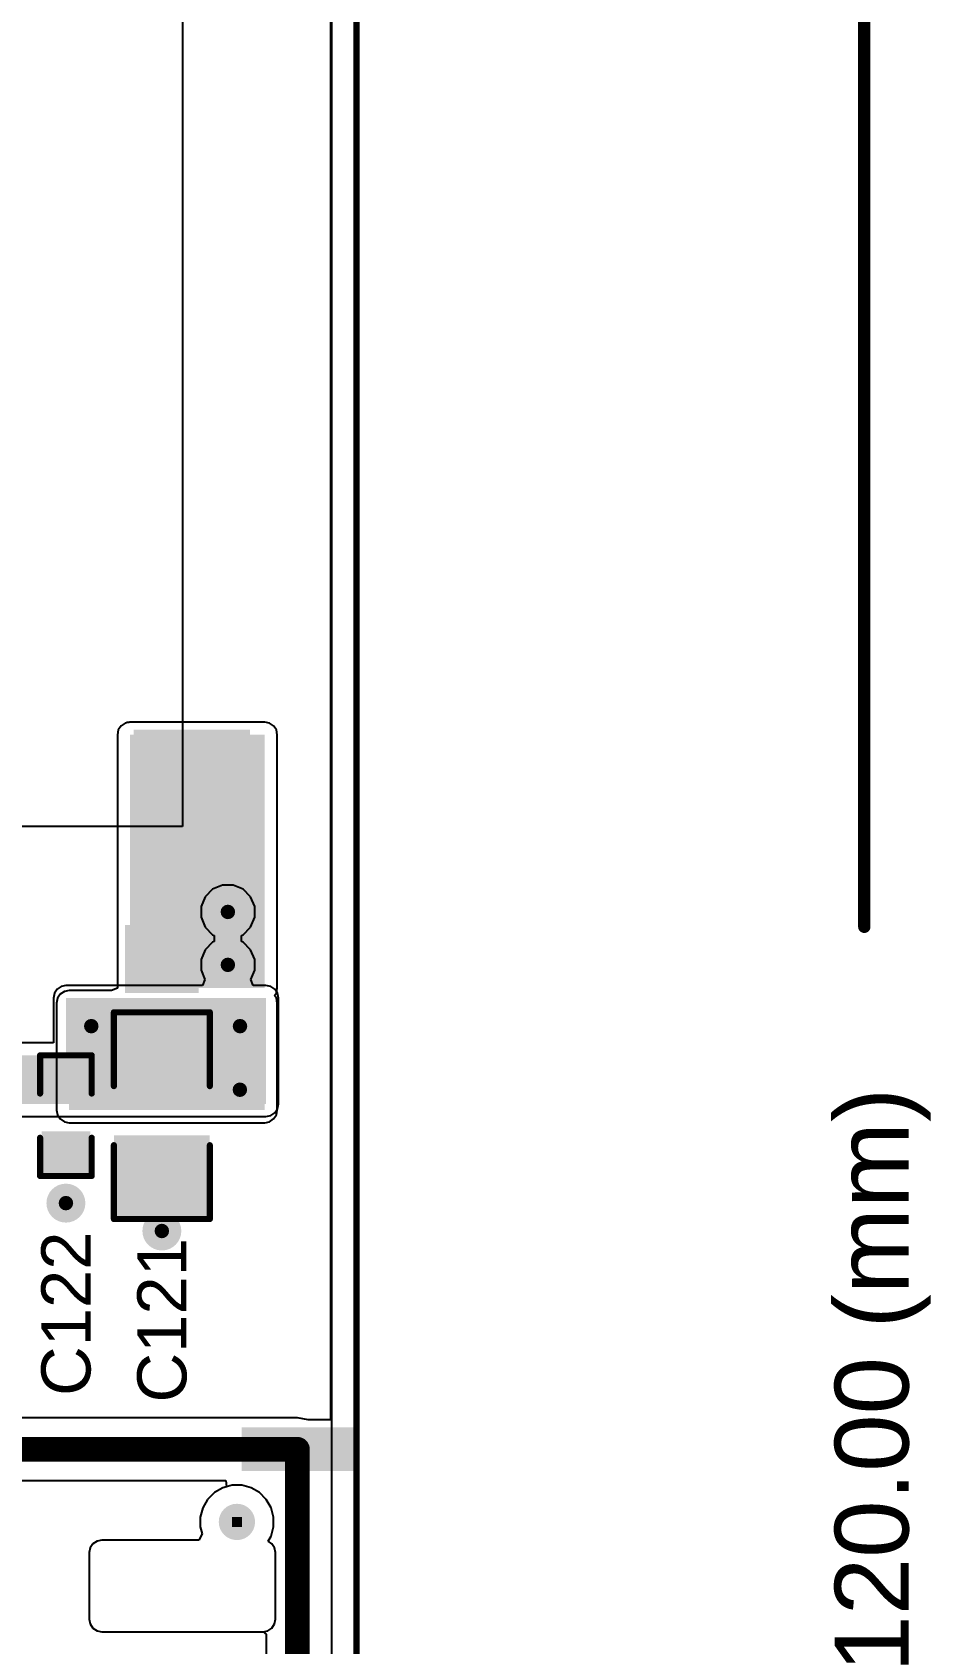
# Model space of a CAD drawing. Header units: millimetres. Extents: x 0 to 172, y 0 to 138.
# Drawn here: x 153.3 to 171.86, y 52.7 to 85.95 of the extents above; entities that cross this region are included whole.
import ezdxf

# ---------------------------------------------------------------- set-up
doc = ezdxf.new("R2010")
doc.units = ezdxf.units.MM
for name, color, linetype in [('BottomLayer', 5, 'Continuous'), ('BottomPaste', 16, 'Continuous'), ('BottomSolder', 6, 'Continuous'), ('Mechanical1', 6, 'Continuous'), ('Mechanical2', 216, 'Continuous'), ('PadHoleLayer', 156, 'Continuous'), ('TopLayer', 1, 'Continuous'), ('TopOverlay', 2, 'Continuous'), ('TopPaste', 8, 'Continuous'), ('TopSolder', 216, 'Continuous'), ('ViaHoleLayer', 16, 'Continuous')]:
    doc.layers.add(name, color=color, linetype=linetype)
doc.styles.add('Arial', font='', dxfattribs={"height": 0.2})
doc.styles.get('Arial').set_extended_font_data('Arial')

# ---------------------------------------------------------------- blocks, each defined once
blk = doc.blocks.new('CAP_2917_B_3')
at = {"layer": 'BottomLayer'}
for points in [[(-4.25, 1.6), (-2.05, 1.6), (-2.05, -1.6), (-4.25, -1.6)], [(2.05, 1.6), (4.25, 1.6), (4.25, -1.6), (2.05, -1.6)]]:
    blk.add_hatch(color=5, dxfattribs=at).paths.add_polyline_path(points)
at = {"layer": 'BottomPaste'}
for points in [[(-4.25, 1.6), (-2.05, 1.6), (-2.05, -1.6), (-4.25, -1.6)], [(2.05, 1.6), (4.25, 1.6), (4.25, -1.6), (2.05, -1.6)]]:
    blk.add_hatch(color=16, dxfattribs=at).paths.add_polyline_path(points)
at = {"layer": 'BottomSolder'}
for points in [[(-4.352, 1.702), (-1.948, 1.702), (-1.948, -1.702), (-4.352, -1.702)], [(1.948, 1.702), (4.352, 1.702), (4.352, -1.702), (1.948, -1.702)]]:
    blk.add_hatch(color=6, dxfattribs=at).paths.add_polyline_path(points)
blk = doc.blocks.new('I___0805_B_235')
at = {"layer": 'BottomLayer'}
for points in [[(-1.6, 0.66), (-0.4, 0.66), (-0.4, -0.66), (-1.6, -0.66)], [(0.4, 0.66), (1.6, 0.66), (1.6, -0.66), (0.4, -0.66)]]:
    blk.add_hatch(color=5, dxfattribs=at).paths.add_polyline_path(points)
at = {"layer": 'BottomPaste'}
for points in [[(-1.6, 0.66), (-0.4, 0.66), (-0.4, -0.66), (-1.6, -0.66)], [(0.4, 0.66), (1.6, 0.66), (1.6, -0.66), (0.4, -0.66)]]:
    blk.add_hatch(color=16, dxfattribs=at).paths.add_polyline_path(points)
at = {"layer": 'BottomSolder'}
for points in [[(-1.702, 0.762), (-0.298, 0.762), (-0.298, -0.762), (-1.702, -0.762)], [(0.298, 0.762), (1.702, 0.762), (1.702, -0.762), (0.298, -0.762)]]:
    blk.add_hatch(color=6, dxfattribs=at).paths.add_polyline_path(points)
blk = doc.blocks.new('XKNANO_113_B_263')
at = {"layer": 'BottomLayer'}
for points in [[(-6.85, 7.79), (-6.15, 7.79), (-6.15, 5.69), (-6.85, 5.69)], [(6.15, 7.79), (6.85, 7.79), (6.85, 5.69), (6.15, 5.69)], [(-6.85, -4.21), (-6.15, -4.21), (-6.15, -6.31), (-6.85, -6.31)], [(6.15, -4.21), (6.85, -4.21), (6.85, -6.31), (6.15, -6.31)], [(-5.23, -6.17), (-4.43, -6.17), (-4.43, -7.31), (-5.23, -7.31)], [(-3.96, -6.17), (-3.16, -6.17), (-3.16, -7.31), (-3.96, -7.31)], [(-2.69, -6.17), (-1.89, -6.17), (-1.89, -7.31), (-2.69, -7.31)], [(-1.42, -6.17), (-0.62, -6.17), (-0.62, -7.31), (-1.42, -7.31)], [(-0.15, -6.17), (0.65, -6.17), (0.65, -7.31), (-0.15, -7.31)], [(1.12, -6.17), (1.92, -6.17), (1.92, -7.31), (1.12, -7.31)], [(2.07, -6.17), (2.87, -6.17), (2.87, -7.31), (2.07, -7.31)]]:
    blk.add_hatch(color=5, dxfattribs=at).paths.add_polyline_path(points)
at = {"layer": 'BottomPaste'}
for points in [[(-6.85, 7.79), (-6.15, 7.79), (-6.15, 5.69), (-6.85, 5.69)], [(6.15, 7.79), (6.85, 7.79), (6.85, 5.69), (6.15, 5.69)], [(-6.85, -4.21), (-6.15, -4.21), (-6.15, -6.31), (-6.85, -6.31)], [(6.15, -4.21), (6.85, -4.21), (6.85, -6.31), (6.15, -6.31)], [(-5.23, -6.17), (-4.43, -6.17), (-4.43, -7.31), (-5.23, -7.31)], [(-3.96, -6.17), (-3.16, -6.17), (-3.16, -7.31), (-3.96, -7.31)], [(-2.69, -6.17), (-1.89, -6.17), (-1.89, -7.31), (-2.69, -7.31)], [(-1.42, -6.17), (-0.62, -6.17), (-0.62, -7.31), (-1.42, -7.31)], [(-0.15, -6.17), (0.65, -6.17), (0.65, -7.31), (-0.15, -7.31)], [(1.12, -6.17), (1.92, -6.17), (1.92, -7.31), (1.12, -7.31)], [(2.07, -6.17), (2.87, -6.17), (2.87, -7.31), (2.07, -7.31)]]:
    blk.add_hatch(color=16, dxfattribs=at).paths.add_polyline_path(points)
at = {"layer": 'BottomSolder'}
for points in [[(-6.952, 7.892), (-6.048, 7.892), (-6.048, 5.588), (-6.952, 5.588)], [(6.048, 7.892), (6.952, 7.892), (6.952, 5.588), (6.048, 5.588)], [(-5.102, 5.592), (-4.898, 5.592), (-4.898, 5.388), (-5.102, 5.388)], [(3.398, 5.592), (3.602, 5.592), (3.602, 5.388), (3.398, 5.388)], [(-6.952, -4.108), (-6.048, -4.108), (-6.048, -6.412), (-6.952, -6.412)], [(6.048, -4.108), (6.952, -4.108), (6.952, -6.412), (6.048, -6.412)], [(-5.332, -6.068), (-4.328, -6.068), (-4.328, -7.412), (-5.332, -7.412)], [(-4.062, -6.068), (-3.058, -6.068), (-3.058, -7.412), (-4.062, -7.412)], [(-2.792, -6.068), (-1.788, -6.068), (-1.788, -7.412), (-2.792, -7.412)], [(-1.522, -6.068), (-0.518, -6.068), (-0.518, -7.412), (-1.522, -7.412)], [(-0.252, -6.068), (0.752, -6.068), (0.752, -7.412), (-0.252, -7.412)], [(1.018, -6.068), (2.022, -6.068), (2.022, -7.412), (1.018, -7.412)], [(1.968, -6.068), (2.972, -6.068), (2.972, -7.412), (1.968, -7.412)]]:
    blk.add_hatch(color=6, dxfattribs=at).paths.add_polyline_path(points)
at = {"layer": 'PadHoleLayer'}
h = blk.add_hatch(color=156, dxfattribs=at)
edge = h.paths.add_edge_path()
edge.add_arc((-5, 5.49), 0.375, 0, 360)
h = blk.add_hatch(color=156, dxfattribs=at)
edge = h.paths.add_edge_path()
edge.add_arc((3.5, 5.49), 0.375, 0, 360)
at = {"layer": 'TopSolder'}
for points in [[(-5.102, 5.592), (-4.898, 5.592), (-4.898, 5.388), (-5.102, 5.388)], [(3.398, 5.592), (3.602, 5.592), (3.602, 5.388), (3.398, 5.388)]]:
    blk.add_hatch(color=216, dxfattribs=at).paths.add_polyline_path(points)
blk = doc.blocks.new('C___0603_312')
at = {"layer": 'TopLayer'}
for points in [[(-0.381, 0.445), (-0.381, -0.445), (-1.143, -0.445), (-1.143, 0.445)], [(1.143, 0.445), (1.143, -0.445), (0.381, -0.445), (0.381, 0.445)]]:
    blk.add_hatch(color=1, dxfattribs=at).paths.add_polyline_path(points)
at = {"layer": 'TopPaste'}
for points in [[(-0.381, 0.445), (-0.381, -0.445), (-1.143, -0.445), (-1.143, 0.445)], [(1.143, 0.445), (1.143, -0.445), (0.381, -0.445), (0.381, 0.445)]]:
    blk.add_hatch(color=8, dxfattribs=at).paths.add_polyline_path(points)
at = {"layer": 'TopSolder'}
for points in [[(-0.321, 0.504), (-0.321, -0.504), (-1.203, -0.504), (-1.203, 0.504)], [(1.203, 0.504), (1.203, -0.504), (0.321, -0.504), (0.321, 0.504)]]:
    blk.add_hatch(color=216, dxfattribs=at).paths.add_polyline_path(points)
at = {"layer": 'TopOverlay', "const_width": 0.127}
for points in [[(-1.245, 0.533), (-1.245, -0.533)], [(-1.245, 0.533), (-0.457, 0.533)], [(0.457, 0.533), (1.245, 0.533)], [(1.245, 0.533), (1.245, -0.533)], [(-1.245, -0.533), (-0.457, -0.533)], [(0.457, -0.533), (1.245, -0.533)]]:
    blk.add_lwpolyline(points, dxfattribs=at)
at = {"layer": 'TopOverlay', "const_width": 0.0635}
for points in [[(-1.276, 0.533, 1), (-1.213, 0.533, 1)], [(-1.276, 0.533, 1), (-1.213, 0.533, 1)], [(-0.489, 0.533, 1), (-0.425, 0.533, 1)], [(0.425, 0.533, 1), (0.489, 0.533, 1)], [(1.213, 0.533, 1), (1.276, 0.533, 1)], [(1.213, 0.533, 1), (1.276, 0.533, 1)], [(-1.276, -0.533, 1), (-1.213, -0.533, 1)], [(-1.276, -0.533, 1), (-1.213, -0.533, 1)], [(-0.489, -0.533, 1), (-0.425, -0.533, 1)], [(0.425, -0.533, 1), (0.489, -0.533, 1)], [(1.213, -0.533, 1), (1.276, -0.533, 1)], [(1.213, -0.533, 1), (1.276, -0.533, 1)]]:
    blk.add_lwpolyline(points, format="xyb", close=True, dxfattribs=at)
blk = doc.blocks.new('C___1206_313')
at = {"layer": 'TopLayer'}
for points in [[(-2.032, 0.889), (-0.508, 0.889), (-0.508, -0.889), (-2.032, -0.889)], [(0.508, 0.889), (2.032, 0.889), (2.032, -0.889), (0.508, -0.889)]]:
    blk.add_hatch(color=1, dxfattribs=at).paths.add_polyline_path(points)
at = {"layer": 'TopPaste'}
for points in [[(-2.032, 0.889), (-0.508, 0.889), (-0.508, -0.889), (-2.032, -0.889)], [(0.508, 0.889), (2.032, 0.889), (2.032, -0.889), (0.508, -0.889)]]:
    blk.add_hatch(color=8, dxfattribs=at).paths.add_polyline_path(points)
at = {"layer": 'TopSolder'}
for points in [[(-2.1336, 0.9906), (-0.4064, 0.9906), (-0.4064, -0.9906), (-2.1336, -0.9906)], [(0.4064, 0.9906), (2.1336, 0.9906), (2.1336, -0.9906), (0.4064, -0.9906)]]:
    blk.add_hatch(color=216, dxfattribs=at).paths.add_polyline_path(points)
at = {"layer": 'TopOverlay', "const_width": 0.127}
for points in [[(-2.1336, 0.9906), (-2.1336, -0.9906)], [(-2.1336, 0.9906), (-0.6096, 0.9906)], [(0.6096, 0.9906), (2.1336, 0.9906)], [(2.1336, 0.9906), (2.1336, -0.9906)], [(-2.1336, -0.9906), (-0.6096, -0.9906)], [(0.6096, -0.9906), (2.1336, -0.9906)]]:
    blk.add_lwpolyline(points, dxfattribs=at)
at = {"layer": 'TopOverlay', "const_width": 0.0635}
for points in [[(-2.16535, 0.9906, 1), (-2.10185, 0.9906, 1)], [(-2.16535, 0.9906, 1), (-2.10185, 0.9906, 1)], [(-0.64135, 0.9906, 1), (-0.57785, 0.9906, 1)], [(0.57785, 0.9906, 1), (0.64135, 0.9906, 1)], [(2.10185, 0.9906, 1), (2.16535, 0.9906, 1)], [(2.10185, 0.9906, 1), (2.16535, 0.9906, 1)], [(-2.16535, -0.9906, 1), (-2.10185, -0.9906, 1)], [(-2.16535, -0.9906, 1), (-2.10185, -0.9906, 1)], [(-0.64135, -0.9906, 1), (-0.57785, -0.9906, 1)], [(0.57785, -0.9906, 1), (0.64135, -0.9906, 1)], [(2.10185, -0.9906, 1), (2.16535, -0.9906, 1)], [(2.10185, -0.9906, 1), (2.16535, -0.9906, 1)]]:
    blk.add_lwpolyline(points, format="xyb", close=True, dxfattribs=at)

msp = doc.modelspace()

# ---------------------------------------------------------------- hatches: boundary and pattern name
at = {"layer": 'BottomLayer'}
for points in [[(155.321, 66.227), (158.106, 66.227), (158.106, 71.456), (155.321, 71.456)], [(154.067, 63.709), (158.106, 63.709), (158.106, 65.919), (154.067, 65.919)]]:
    msp.add_hatch(color=5, dxfattribs=at).paths.add_polyline_path(points)
h = msp.add_hatch(color=5, dxfattribs=at)
edge = h.paths.add_edge_path()
edge.add_arc((157.344, 67.799), 0.3, 0, 360)
h = msp.add_hatch(color=5, dxfattribs=at)
edge = h.paths.add_edge_path()
edge.add_arc((157.344, 66.707), 0.3, 0, 360)
h = msp.add_hatch(color=5, dxfattribs=at)
edge = h.paths.add_edge_path()
edge.add_arc((154.524, 65.442), 0.3, 0, 360)
h = msp.add_hatch(color=5, dxfattribs=at)
edge = h.paths.add_edge_path()
edge.add_arc((157.595, 65.442), 0.3, 0, 360)
h = msp.add_hatch(color=5, dxfattribs=at)
edge = h.paths.add_edge_path()
edge.add_arc((157.592, 64.13), 0.3, 0, 360)
h = msp.add_hatch(color=5, dxfattribs=at)
edge = h.paths.add_edge_path()
edge.add_arc((154, 61.79), 0.3, 0, 360)
h = msp.add_hatch(color=5, dxfattribs=at)
edge = h.paths.add_edge_path()
edge.add_arc((155.981, 61.215), 0.3, 0, 360)
at = {"layer": 'BottomSolder'}
h = msp.add_hatch(color=6, dxfattribs=at)
edge = h.paths.add_edge_path()
edge.add_arc((157.344, 67.799), 0.402, 0, 360)
h = msp.add_hatch(color=6, dxfattribs=at)
edge = h.paths.add_edge_path()
edge.add_arc((157.344, 66.707), 0.402, 0, 360)
h = msp.add_hatch(color=6, dxfattribs=at)
edge = h.paths.add_edge_path()
edge.add_arc((154.524, 65.442), 0.402, 0, 360)
h = msp.add_hatch(color=6, dxfattribs=at)
edge = h.paths.add_edge_path()
edge.add_arc((157.595, 65.442), 0.402, 0, 360)
h = msp.add_hatch(color=6, dxfattribs=at)
edge = h.paths.add_edge_path()
edge.add_arc((157.592, 64.13), 0.402, 0, 360)
h = msp.add_hatch(color=6, dxfattribs=at)
edge = h.paths.add_edge_path()
edge.add_arc((154, 61.79), 0.402, 0, 360)
h = msp.add_hatch(color=6, dxfattribs=at)
edge = h.paths.add_edge_path()
edge.add_arc((155.981, 61.215), 0.402, 0, 360)
at = {"layer": 'TopLayer'}
h = msp.add_hatch(color=1, dxfattribs=at)
edge = h.paths.add_edge_path()
edge.add_arc((157.344, 67.799), 0.3, 0, 360)
h = msp.add_hatch(color=1, dxfattribs=at)
edge = h.paths.add_edge_path()
edge.add_arc((157.344, 66.707), 0.3, 0, 360)
for points in [[(154, 63.836), (158.131, 63.836), (158.131, 66.021), (154, 66.021)], [(149.26, 63.836), (158.131, 63.836), (158.131, 64.84), (149.26, 64.84)]]:
    msp.add_hatch(color=1, dxfattribs=at).paths.add_polyline_path(points)
h = msp.add_hatch(color=1, dxfattribs=at)
edge = h.paths.add_edge_path()
edge.add_arc((154.524, 65.442), 0.3, 0, 360)
h = msp.add_hatch(color=1, dxfattribs=at)
edge = h.paths.add_edge_path()
edge.add_arc((157.595, 65.442), 0.3, 0, 360)
h = msp.add_hatch(color=1, dxfattribs=at)
edge = h.paths.add_edge_path()
edge.add_arc((157.592, 64.13), 0.3, 0, 360)
h = msp.add_hatch(color=1, dxfattribs=at)
edge = h.paths.add_edge_path()
edge.add_arc((154, 61.79), 0.3, 0, 360)
h = msp.add_hatch(color=1, dxfattribs=at)
edge = h.paths.add_edge_path()
edge.add_arc((155.981, 61.215), 0.3, 0, 360)
at = {"layer": 'TopSolder'}
h = msp.add_hatch(color=216, dxfattribs=at)
edge = h.paths.add_edge_path()
edge.add_arc((157.344, 67.799), 0.402, 0, 360)
h = msp.add_hatch(color=216, dxfattribs=at)
edge = h.paths.add_edge_path()
edge.add_arc((157.344, 66.707), 0.402, 0, 360)
h = msp.add_hatch(color=216, dxfattribs=at)
edge = h.paths.add_edge_path()
edge.add_arc((154.524, 65.442), 0.402, 0, 360)
h = msp.add_hatch(color=216, dxfattribs=at)
edge = h.paths.add_edge_path()
edge.add_arc((157.595, 65.442), 0.402, 0, 360)
h = msp.add_hatch(color=216, dxfattribs=at)
edge = h.paths.add_edge_path()
edge.add_arc((157.592, 64.13), 0.402, 0, 360)
h = msp.add_hatch(color=216, dxfattribs=at)
edge = h.paths.add_edge_path()
edge.add_arc((154, 61.79), 0.402, 0, 360)
h = msp.add_hatch(color=216, dxfattribs=at)
edge = h.paths.add_edge_path()
edge.add_arc((155.981, 61.215), 0.402, 0, 360)
at = {"layer": 'ViaHoleLayer'}
h = msp.add_hatch(color=16, dxfattribs=at)
edge = h.paths.add_edge_path()
edge.add_arc((157.344, 67.799), 0.15, 0, 360)
h = msp.add_hatch(color=16, dxfattribs=at)
edge = h.paths.add_edge_path()
edge.add_arc((157.344, 66.707), 0.15, 0, 360)
h = msp.add_hatch(color=16, dxfattribs=at)
edge = h.paths.add_edge_path()
edge.add_arc((154.524, 65.442), 0.15, 0, 360)
h = msp.add_hatch(color=16, dxfattribs=at)
edge = h.paths.add_edge_path()
edge.add_arc((157.595, 65.442), 0.15, 0, 360)
h = msp.add_hatch(color=16, dxfattribs=at)
edge = h.paths.add_edge_path()
edge.add_arc((157.592, 64.13), 0.15, 0, 360)
h = msp.add_hatch(color=16, dxfattribs=at)
edge = h.paths.add_edge_path()
edge.add_arc((154, 61.79), 0.15, 0, 360)
h = msp.add_hatch(color=16, dxfattribs=at)
edge = h.paths.add_edge_path()
edge.add_arc((155.981, 61.215), 0.15, 0, 360)

# ---------------------------------------------------------------- linework, layer by layer
at = {"layer": 'BottomLayer'}
for p, q in [((159.461, 114.798), (159.461, 57.315)), ((155.082, 71.555), (155.062, 71.456)), ((155.138, 71.639), (155.082, 71.555)), ((155.222, 71.695), (155.138, 71.639)), ((155.248, 71.701), (155.222, 71.695)), ((155.296, 71.71), (155.248, 71.71)), ((155.248, 71.71), (155.248, 71.701)), ((155.321, 71.715), (155.296, 71.71)), ((158.106, 71.715), (155.321, 71.715)), ((158.205, 71.695), (158.106, 71.715)), ((158.289, 71.639), (158.205, 71.695)), ((158.345, 71.555), (158.289, 71.639)), ((158.365, 71.456), (158.345, 71.555)), ((155.062, 71.456), (155.062, 66.227)), ((158.365, 66.227), (158.365, 71.456)), ((155.062, 66.227), (154.943, 66.178)), ((158.345, 66.128), (158.365, 66.227)), ((153.828, 66.018), (153.808, 65.919)), ((153.808, 65.919), (153.808, 63.709)), ((153.884, 66.102), (153.828, 66.018)), ((153.968, 66.158), (153.884, 66.102)), ((154.067, 66.178), (153.968, 66.158)), ((154.943, 66.178), (154.067, 66.178)), ((158.308, 66.073), (158.345, 66.128)), ((158.345, 66.018), (158.308, 66.073)), ((158.365, 65.919), (158.345, 66.018)), ((158.365, 63.709), (158.365, 65.919)), ((153.808, 63.709), (153.828, 63.61)), ((153.828, 63.61), (153.884, 63.526)), ((153.884, 63.526), (153.968, 63.47)), ((158.205, 63.47), (158.289, 63.526)), ((158.289, 63.526), (158.345, 63.61)), ((158.345, 63.61), (158.365, 63.709)), ((153.968, 63.47), (154.067, 63.45)), ((154.067, 63.45), (158.106, 63.45)), ((158.106, 63.45), (158.205, 63.47)), ((158.781, 57.358), (146.781, 57.358)), ((158.999, 57.315), (158.781, 57.358)), ((159.461, 57.315), (158.999, 57.315)), ((147.285, 56.063), (157.301, 56.063)), ((157.239, 55.915), (157.067, 55.816)), ((157.318, 55.936), (157.239, 55.915)), ((157.301, 56.063), (157.318, 55.936)), ((156.926, 55.675), (156.826, 55.502)), ((157.067, 55.816), (156.926, 55.675)), ((156.826, 55.502), (156.775, 55.31)), ((156.775, 55.31), (156.775, 55.111)), ((156.814, 54.963), (156.742, 54.836)), ((156.775, 55.111), (156.814, 54.963)), ((154.503, 54.676), (154.483, 54.577)), ((154.483, 54.577), (154.483, 53.205)), ((154.559, 54.76), (154.503, 54.676)), ((154.643, 54.816), (154.559, 54.76)), ((154.742, 54.836), (154.643, 54.816)), ((156.742, 54.836), (154.742, 54.836)), ((154.483, 53.205), (154.503, 53.106)), ((154.503, 53.106), (154.559, 53.022)), ((154.559, 53.022), (154.643, 52.966)), ((154.643, 52.966), (154.742, 52.946)), ((154.742, 52.946), (158.07, 52.946)), ((158.07, 52.946), (158.133, 52.894)), ((158.133, 52.894), (158.133, 52.348))]:
    msp.add_line(p, q, dxfattribs=at)
at = {"layer": 'BottomLayer', "const_width": 0.508}
for points in [[(146.781, 56.711), (158.781, 56.711)], [(158.781, 43.711), (158.781, 56.711)]]:
    msp.add_lwpolyline(points, dxfattribs=at)
at = {"layer": 'BottomLayer', "const_width": 0.254}
msp.add_lwpolyline([(158.654, 56.711, 1), (158.908, 56.711, 1)], format="xyb", close=True, dxfattribs=at)
msp.add_lwpolyline([(158.654, 56.711, 1), (158.908, 56.711, 1)], format="xyb", close=True, dxfattribs=at)
at = {"layer": 'Mechanical1', "const_width": 0.254}
msp.add_lwpolyline([(170.485, 67.491), (170.485, 120)], dxfattribs=at)
at = {"layer": 'Mechanical1', "const_width": 0.127}
msp.add_lwpolyline([(170.421, 67.491, 1), (170.548, 67.491, 1)], format="xyb", close=True, dxfattribs=at)
at = {"layer": 'Mechanical2', "const_width": 0.127}
msp.add_lwpolyline([(160, 0), (160, 120)], dxfattribs=at)
at = {"layer": 'TopLayer'}
for p, q in [((159.487, 114.833), (159.487, 45.081)), ((156.41, 101.865), (156.41, 69.565)), ((156.41, 69.565), (125.41, 69.565)), ((157.03, 68.268), (156.874, 68.113)), ((157.234, 68.353), (157.03, 68.268)), ((157.454, 68.353), (157.234, 68.353)), ((157.658, 68.268), (157.454, 68.353)), ((157.813, 68.113), (157.658, 68.268)), ((156.874, 68.113), (156.79, 67.909)), ((156.79, 67.909), (156.79, 67.689)), ((157.898, 67.909), (157.813, 68.113)), ((157.898, 67.689), (157.898, 67.909)), ((156.79, 67.689), (156.874, 67.485)), ((157.813, 67.485), (157.898, 67.689)), ((156.874, 67.485), (157.03, 67.329)), ((157.03, 67.329), (157.061, 67.316)), ((157.061, 67.189), (157.03, 67.176)), ((157.061, 67.316), (157.061, 67.189)), ((157.626, 67.316), (157.658, 67.329)), ((157.626, 67.189), (157.626, 67.316)), ((157.658, 67.176), (157.626, 67.189)), ((157.658, 67.329), (157.813, 67.485)), ((156.874, 67.02), (156.79, 66.817)), ((157.03, 67.176), (156.874, 67.02)), ((157.813, 67.02), (157.658, 67.176)), ((157.898, 66.817), (157.813, 67.02)), ((156.79, 66.817), (156.79, 66.596)), ((156.79, 66.596), (156.868, 66.407)), ((157.819, 66.407), (157.898, 66.596)), ((157.898, 66.596), (157.898, 66.817)), ((153.817, 66.204), (153.761, 66.12)), ((153.901, 66.26), (153.817, 66.204)), ((154, 66.28), (153.901, 66.26)), ((156.821, 66.28), (154, 66.28)), ((156.868, 66.407), (156.821, 66.28)), ((157.866, 66.28), (157.819, 66.407)), ((158.131, 66.28), (157.866, 66.28)), ((158.23, 66.26), (158.131, 66.28)), ((158.314, 66.204), (158.23, 66.26)), ((158.37, 66.12), (158.314, 66.204)), ((153.761, 66.12), (153.741, 66.021)), ((153.741, 66.021), (153.741, 65.099)), ((158.39, 66.021), (158.37, 66.12)), ((158.39, 63.836), (158.39, 66.021)), ((153.741, 65.099), (149.55, 65.099)), ((151.576, 63.577), (157.479, 63.577)), ((157.479, 63.577), (157.482, 63.576)), ((157.482, 63.576), (157.702, 63.576)), ((157.702, 63.576), (157.704, 63.577)), ((157.704, 63.577), (158.131, 63.577)), ((158.131, 63.577), (158.23, 63.597)), ((158.23, 63.597), (158.314, 63.653)), ((158.314, 63.653), (158.37, 63.737)), ((158.37, 63.737), (158.39, 63.836)), ((157.239, 55.915), (157.067, 55.816)), ((157.431, 55.967), (157.239, 55.915)), ((157.63, 55.967), (157.431, 55.967)), ((157.823, 55.915), (157.63, 55.967)), ((157.995, 55.816), (157.823, 55.915)), ((156.926, 55.675), (156.826, 55.502)), ((157.067, 55.816), (156.926, 55.675)), ((158.136, 55.675), (157.995, 55.816)), ((158.235, 55.502), (158.136, 55.675)), ((156.826, 55.502), (156.775, 55.31)), ((156.775, 55.31), (156.775, 55.111)), ((158.287, 55.31), (158.235, 55.502)), ((158.287, 55.111), (158.287, 55.31)), ((156.814, 54.963), (156.742, 54.836)), ((156.775, 55.111), (156.814, 54.963)), ((158.174, 54.813), (158.235, 54.919)), ((158.235, 54.919), (158.287, 55.111)), ((154.503, 54.676), (154.483, 54.577)), ((154.483, 54.577), (154.483, 53.205)), ((154.559, 54.76), (154.503, 54.676)), ((154.643, 54.816), (154.559, 54.76)), ((154.742, 54.836), (154.643, 54.816)), ((156.742, 54.836), (154.742, 54.836)), ((158.253, 54.76), (158.174, 54.813)), ((158.309, 54.676), (158.253, 54.76)), ((158.329, 54.577), (158.309, 54.676)), ((158.329, 53.205), (158.329, 54.577)), ((154.483, 53.205), (154.503, 53.106)), ((154.503, 53.106), (154.559, 53.022)), ((154.559, 53.022), (154.643, 52.966)), ((154.643, 52.966), (154.742, 52.946)), ((154.742, 52.946), (158.07, 52.946)), ((158.07, 52.946), (158.169, 52.966)), ((158.169, 52.966), (158.253, 53.022)), ((158.253, 53.022), (158.309, 53.106)), ((158.309, 53.106), (158.329, 53.205))]:
    msp.add_line(p, q, dxfattribs=at)
at = {"layer": 'TopSolder'}
for p, q in [((156.41, 101.865), (156.41, 69.565)), ((156.41, 69.565), (125.41, 69.565))]:
    msp.add_line(p, q, dxfattribs=at)

# ---------------------------------------------------------------- block references
for name, p, rotation in [('CAP_2917_B_3', (153.452, 69.856), 180), ('I___0805_B_235', (155.981, 65.827), 270), ('C___1206_313', (155.981, 63.595), 90), ('C___0603_312', (154, 63.595), 90), ('XKNANO_113_B_263', (152.041, 50.211), 270)]:
    msp.add_blockref(name, p, dxfattribs=dict(rotation=rotation))

# ---------------------------------------------------------------- texts
at = {"layer": 'Mechanical1', "style": 'Arial'}
msp.add_text('120.00 (mm)', height=1.524, rotation=90, dxfattribs=at).set_placement((171.399, 52.103))
at = {"layer": 'TopOverlay', "style": 'Arial'}
for s, p in [('C122', (154.508, 57.811)), ('C121', (156.489, 57.675))]:
    msp.add_text(s, height=1.016, rotation=90, dxfattribs=at).set_placement(p)

doc.saveas('drawing.dxf')
